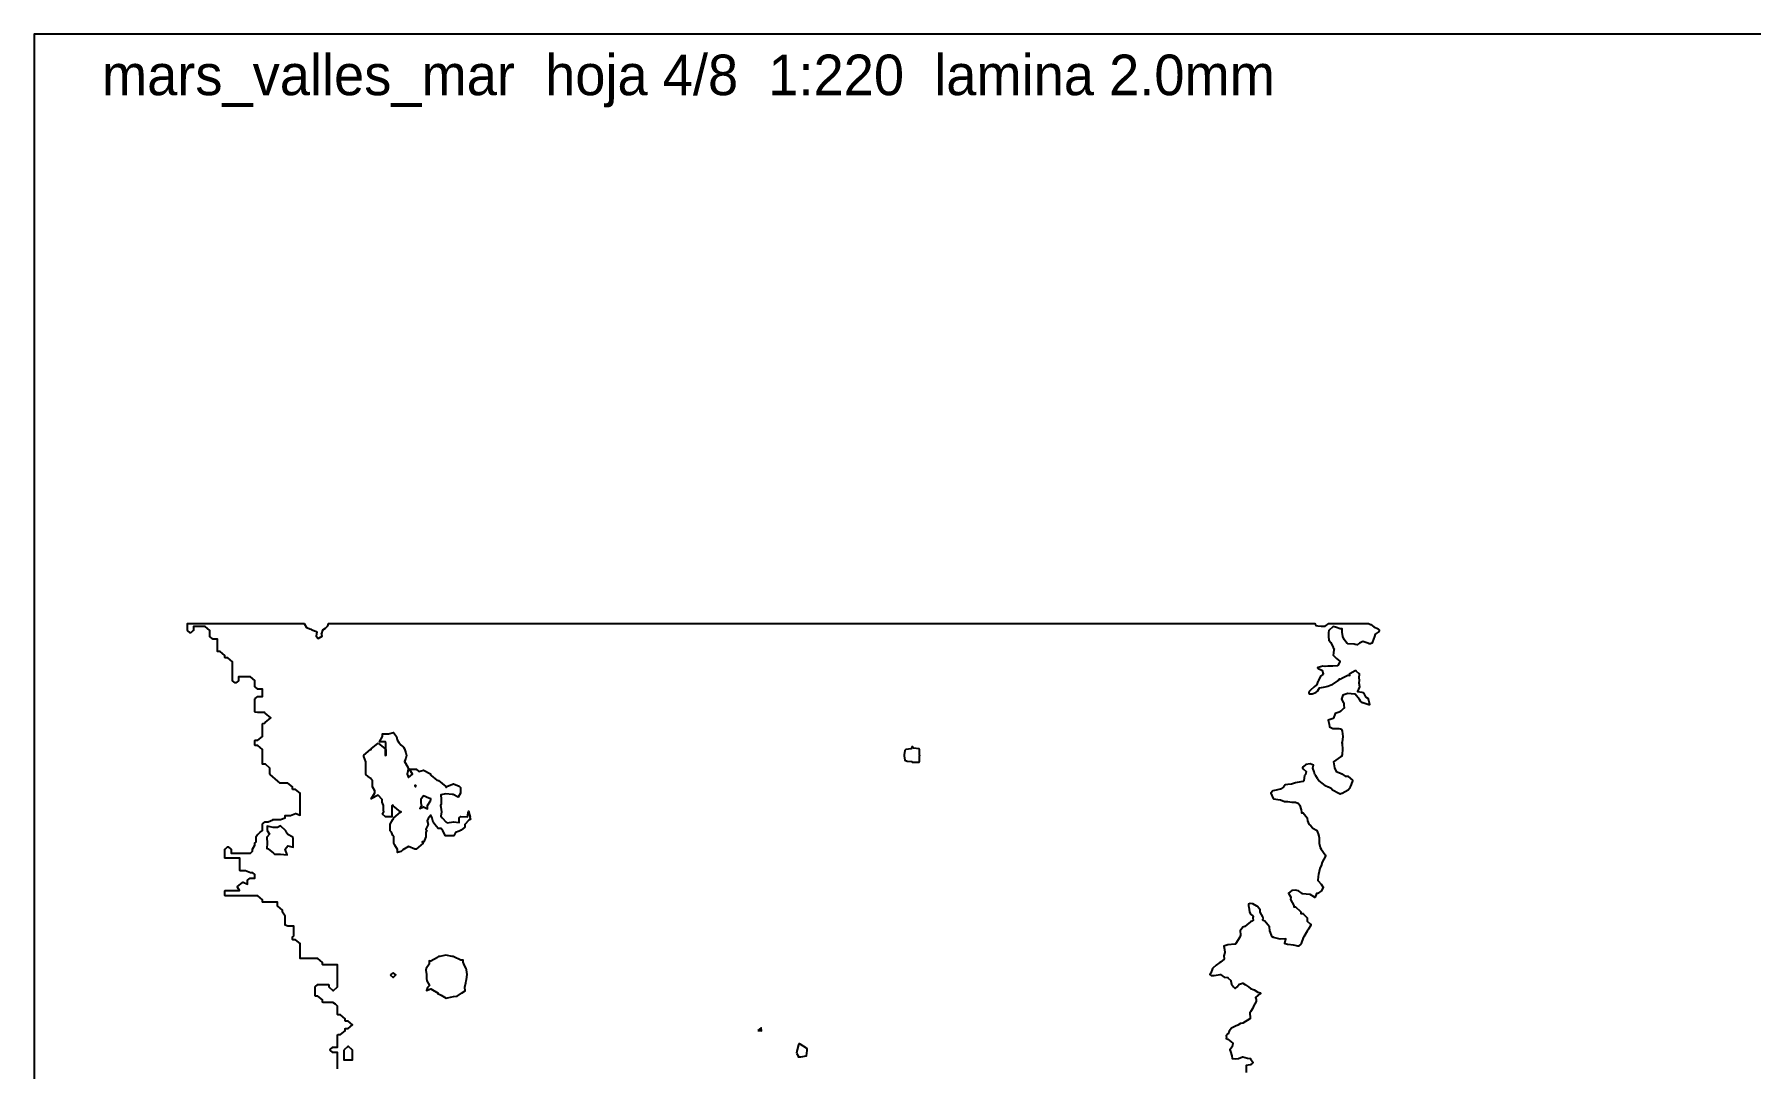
# Model space of a CAD drawing. Header units: millimetres. Extents: x 0 to 500, y 0 to 700.
# Drawn here: x 0 to 253.8, y 547 to 700 of the extents above; entities that cross this region are included whole.
import ezdxf

# ---------------------------------------------------------------- set-up
doc = ezdxf.new("R2010")
doc.units = ezdxf.units.MM
for name, color, linetype in [('CORTE', 1, 'Continuous'), ('GRABADO', 5, 'Continuous'), ('HOJA', 8, 'Continuous')]:
    doc.layers.add(name, color=color, linetype=linetype)

msp = doc.modelspace()

# ---------------------------------------------------------------- linework, layer by layer
at = {"layer": 'CORTE'}
msp.add_lwpolyline([(44.86, 547.01), (44.86, 547.02), (44.86, 547.02), (44.86, 548.27), (44.86, 548.88), (44.86, 549.41), (44.2, 549.41), (44.19, 549.41), (44.19, 549.41), (44.18, 549.42), (44.17, 549.42), (44.16, 549.42), (44.16, 549.43), (44.15, 549.43), (43.77, 549.75), (43.77, 549.75), (43.76, 549.76), (43.76, 549.76), (43.76, 549.77), (43.75, 549.77), (43.75, 549.78), (43.75, 549.79), (43.75, 549.8), (43.75, 549.8), (43.75, 549.81), (43.75, 549.82), (43.75, 549.83), (43.75, 549.83), (43.76, 549.84), (43.76, 549.85), (43.76, 549.85), (43.77, 549.86), (43.77, 549.86), (44.15, 550.18), (44.16, 550.18), (44.16, 550.18), (44.17, 550.19), (44.18, 550.19), (44.19, 550.19), (44.19, 550.19), (44.2, 550.19), (44.86, 550.19), (44.86, 551.97), (44.86, 551.98), (44.86, 551.99), (44.86, 551.99), (44.86, 552), (44.87, 552.01), (44.87, 552.01), (44.87, 552.02), (44.88, 552.03), (44.89, 552.03), (44.89, 552.03), (44.9, 552.04), (44.9, 552.04), (44.91, 552.04), (44.92, 552.05), (44.93, 552.05), (44.93, 552.05), (45.29, 552.05), (45.97, 552.62), (45.97, 552.9), (45.97, 552.9), (45.97, 552.91), (45.97, 552.92), (45.98, 552.93), (45.98, 552.93), (45.98, 552.94), (45.99, 552.95), (45.99, 552.95), (46, 552.96), (46, 552.96), (46.01, 552.96), (46.02, 552.97), (46.02, 552.97), (46.03, 552.97), (46.04, 552.97), (46.04, 552.97), (46.4, 552.97), (47.04, 553.51), (46.4, 554.04), (46.04, 554.04), (46.04, 554.05), (46.03, 554.05), (46.02, 554.05), (46.02, 554.05), (46.01, 554.05), (46, 554.06), (46, 554.06), (45.99, 554.07), (45.99, 554.07), (45.98, 554.08), (45.98, 554.08), (45.98, 554.09), (45.97, 554.1), (45.97, 554.1), (45.97, 554.11), (45.97, 554.12), (45.97, 554.4), (45.29, 554.97), (44.93, 554.97), (44.93, 554.97), (44.92, 554.97), (44.91, 554.97), (44.9, 554.98), (44.9, 554.98), (44.89, 554.98), (44.89, 554.99), (44.88, 554.99), (44.87, 555), (44.87, 555.01), (44.87, 555.01), (44.86, 555.02), (44.86, 555.02), (44.86, 555.03), (44.86, 555.04), (44.86, 555.04), (44.86, 556.25), (44.52, 556.54), (44.17, 556.82), (43.47, 556.82), (42.71, 556.82), (42.7, 556.82), (42.7, 556.83), (42.69, 556.83), (42.68, 556.83), (42.67, 556.83), (42.67, 556.84), (42.66, 556.84), (42.66, 556.85), (42.65, 556.85), (42.65, 556.86), (42.64, 556.86), (42.64, 556.87), (42.64, 556.88), (42.64, 556.89), (42.64, 556.89), (42.64, 556.9), (42.64, 557.18), (41.95, 557.75), (41.6, 557.75), (41.59, 557.75), (41.58, 557.75), (41.58, 557.75), (41.57, 557.76), (41.56, 557.76), (41.56, 557.76), (41.55, 557.77), (41.55, 557.77), (41.54, 557.78), (41.54, 557.78), (41.53, 557.79), (41.53, 557.8), (41.53, 557.8), (41.53, 557.81), (41.52, 557.82), (41.52, 557.82), (41.52, 559.07), (41.52, 559.08), (41.53, 559.08), (41.53, 559.09), (41.53, 559.1), (41.53, 559.1), (41.54, 559.11), (41.54, 559.11), (41.55, 559.12), (41.55, 559.12), (41.93, 559.44), (41.93, 559.44), (41.94, 559.45), (41.95, 559.45), (41.95, 559.45), (41.96, 559.46), (41.97, 559.46), (41.98, 559.46), (43.47, 559.46), (43.47, 559.46), (43.48, 559.46), (43.49, 559.45), (43.5, 559.45), (43.5, 559.45), (43.51, 559.45), (43.51, 559.44), (43.52, 559.44), (43.53, 559.43), (43.53, 559.42), (43.53, 559.42), (43.54, 559.41), (43.54, 559.4), (43.54, 559.4), (43.54, 559.39), (43.54, 559.38), (43.54, 559.1), (44.2, 558.55), (44.86, 559.1), (44.86, 562.38), (42.71, 562.38), (42.7, 562.38), (42.7, 562.38), (42.69, 562.39), (42.68, 562.39), (42.67, 562.39), (42.67, 562.39), (42.66, 562.4), (42.66, 562.4), (42.65, 562.41), (42.65, 562.42), (42.64, 562.42), (42.64, 562.43), (42.64, 562.44), (42.64, 562.44), (42.64, 562.45), (42.64, 562.45), (42.64, 562.74), (41.95, 563.31), (39.75, 563.31), (39.37, 563.31), (39.37, 563.31), (39.36, 563.31), (39.35, 563.31), (39.35, 563.31), (39.34, 563.32), (39.33, 563.32), (39.33, 563.32), (39.32, 563.33), (39.32, 563.34), (39.31, 563.34), (39.31, 563.35), (39.31, 563.35), (39.3, 563.36), (39.3, 563.37), (39.3, 563.38), (39.3, 563.38), (39.3, 565.52), (38.62, 566.09), (38.26, 566.09), (38.26, 566.09), (38.25, 566.09), (38.24, 566.09), (38.24, 566.09), (38.23, 566.1), (38.22, 566.1), (38.22, 566.1), (38.21, 566.11), (38.21, 566.12), (38.2, 566.12), (38.2, 566.13), (38.2, 566.13), (38.19, 566.14), (38.19, 566.15), (38.19, 566.15), (38.19, 566.16), (38.19, 566.48), (38.19, 566.49), (38.19, 566.49), (38.19, 566.5), (38.19, 566.51), (38.2, 566.51), (38.2, 566.52), (38.2, 566.52), (38.21, 566.53), (38.21, 566.53), (38.38, 566.67), (38.38, 568.1), (37.53, 568.1), (37.52, 568.1), (37.52, 568.1), (37.51, 568.1), (37.5, 568.1), (37.12, 568.26), (37.12, 568.26), (37.11, 568.27), (37.11, 568.27), (37.1, 568.28), (37.09, 568.28), (37.09, 568.29), (37.09, 568.29), (37.08, 568.3), (37.08, 568.31), (37.08, 568.32), (37.08, 568.32), (37.08, 568.33), (37.08, 569.55), (36.72, 570.15), (36.72, 570.15), (36.72, 570.16), (36.71, 570.17), (36.71, 570.18), (36.71, 570.18), (36.71, 570.45), (36.37, 570.74), (35.99, 571.05), (35.99, 571.06), (35.98, 571.06), (35.98, 571.07), (35.97, 571.07), (35.97, 571.08), (35.97, 571.09), (35.97, 571.1), (35.97, 571.1), (35.97, 571.11), (35.97, 571.65), (35.31, 571.65), (34.57, 571.65), (34.2, 571.65), (33.82, 571.65), (33.81, 571.65), (33.8, 571.65), (33.8, 571.65), (33.79, 571.65), (33.78, 571.65), (33.78, 571.66), (33.77, 571.66), (33.76, 571.67), (33.76, 571.67), (33.75, 571.68), (33.75, 571.68), (33.75, 571.69), (33.75, 571.7), (33.74, 571.71), (33.74, 571.71), (33.74, 571.72), (33.74, 572), (33.06, 572.57), (31.97, 572.57), (31.24, 572.57), (30.86, 572.57), (28.26, 572.57), (28.25, 572.57), (28.24, 572.57), (28.24, 572.58), (28.23, 572.58), (28.22, 572.58), (28.22, 572.58), (28.21, 572.59), (28.21, 572.59), (28.2, 572.6), (28.2, 572.61), (28.19, 572.61), (28.19, 572.62), (28.19, 572.63), (28.19, 572.63), (28.18, 572.64), (28.18, 572.64), (28.18, 573.28), (28.18, 573.29), (28.19, 573.29), (28.19, 573.3), (28.19, 573.31), (28.19, 573.31), (28.2, 573.32), (28.2, 573.32), (28.21, 573.33), (28.21, 573.34), (28.22, 573.34), (28.22, 573.34), (28.23, 573.35), (28.24, 573.35), (28.24, 573.35), (28.25, 573.35), (28.26, 573.35), (30.35, 573.35), (30.05, 573.85), (30.05, 573.86), (30.05, 573.86), (30.04, 573.87), (30.04, 573.89), (30.04, 573.9), (30.05, 573.91), (30.05, 573.92), (30.05, 573.92), (30.05, 573.93), (30.06, 573.93), (30.06, 573.94), (30.07, 573.95), (30.81, 574.57), (30.82, 574.57), (30.83, 574.57), (30.83, 574.58), (30.84, 574.58), (30.85, 574.58), (30.85, 574.58), (30.86, 574.58), (30.87, 574.58), (30.88, 574.58), (30.88, 574.58), (30.89, 574.58), (31.52, 574.32), (31.52, 574.82), (31.52, 574.82), (31.52, 574.83), (31.52, 574.84), (31.53, 574.84), (31.53, 574.85), (31.53, 574.86), (31.54, 574.86), (31.54, 574.87), (31.55, 574.87), (31.93, 575.19), (31.93, 575.19), (31.94, 575.2), (31.94, 575.2), (31.95, 575.2), (31.96, 575.2), (31.97, 575.21), (31.97, 575.21), (32.63, 575.21), (32.63, 575.71), (32.31, 575.97), (31.97, 575.97), (31.97, 575.97), (31.96, 575.97), (31.95, 575.98), (31.95, 575.98), (31.22, 576.28), (30.86, 576.28), (30.48, 576.28), (30.48, 576.28), (30.47, 576.28), (30.46, 576.28), (30.45, 576.28), (30.45, 576.29), (30.44, 576.29), (30.44, 576.29), (30.43, 576.3), (30.42, 576.31), (30.42, 576.31), (30.42, 576.32), (30.41, 576.32), (30.41, 576.33), (30.41, 576.34), (30.41, 576.34), (30.41, 576.35), (30.41, 578.13), (28.26, 578.13), (28.25, 578.13), (28.24, 578.13), (28.24, 578.13), (28.23, 578.14), (28.22, 578.14), (28.22, 578.14), (28.21, 578.15), (28.21, 578.15), (28.2, 578.16), (28.2, 578.16), (28.19, 578.17), (28.19, 578.18), (28.19, 578.18), (28.19, 578.19), (28.18, 578.2), (28.18, 578.2), (28.18, 579.45), (28.18, 579.46), (28.19, 579.46), (28.19, 579.47), (28.19, 579.48), (28.19, 579.48), (28.2, 579.49), (28.2, 579.49), (28.21, 579.5), (28.21, 579.5), (28.59, 579.82), (28.6, 579.82), (28.6, 579.83), (28.61, 579.83), (28.62, 579.83), (28.62, 579.84), (28.63, 579.84), (28.64, 579.84), (28.64, 579.84), (28.65, 579.84), (28.66, 579.83), (28.67, 579.83), (28.67, 579.83), (28.68, 579.82), (28.68, 579.82), (29.07, 579.5), (29.07, 579.5), (29.08, 579.49), (29.08, 579.49), (29.08, 579.48), (29.08, 579.48), (29.09, 579.47), (29.09, 579.46), (29.09, 579.45), (29.09, 579.45), (29.09, 578.91), (30.86, 578.91), (31.24, 578.91), (31.95, 578.91), (32.27, 579.18), (32.27, 579.45), (32.27, 579.45), (32.27, 579.46), (32.27, 579.47), (32.27, 579.48), (32.28, 579.48), (32.63, 580.08), (32.63, 580.38), (32.63, 580.38), (32.63, 580.39), (32.63, 580.4), (32.64, 580.4), (32.64, 580.41), (32.64, 580.41), (32.65, 580.42), (32.65, 580.42), (32.66, 580.43), (32.82, 580.57), (32.82, 581.3), (32.82, 581.31), (32.82, 581.32), (32.82, 581.33), (32.83, 581.33), (32.83, 581.34), (33.02, 581.66), (33.03, 581.66), (33.03, 581.67), (33.04, 581.67), (33.4, 581.98), (33.74, 582.26), (33.74, 583.15), (33.74, 583.16), (33.74, 583.17), (33.75, 583.17), (33.75, 583.18), (33.75, 583.19), (33.75, 583.19), (33.76, 583.2), (33.76, 583.2), (33.77, 583.21), (33.96, 583.37), (34.15, 583.53), (34.15, 583.53), (34.16, 583.53), (34.17, 583.54), (34.17, 583.54), (34.18, 583.54), (34.19, 583.54), (34.19, 583.54), (34.56, 583.54), (35.28, 583.84), (35.29, 583.84), (35.29, 583.85), (35.3, 583.85), (35.3, 583.85), (36.4, 583.85), (37.08, 584.13), (37.08, 584.4), (37.08, 584.4), (37.08, 584.41), (37.08, 584.42), (37.08, 584.42), (37.09, 584.43), (37.09, 584.43), (37.09, 584.44), (37.1, 584.45), (37.11, 584.45), (37.11, 584.46), (37.12, 584.46), (37.12, 584.46), (37.13, 584.47), (37.14, 584.47), (37.14, 584.47), (37.15, 584.47), (37.89, 584.47), (38.61, 584.77), (38.62, 584.77), (38.63, 584.77), (38.63, 584.77), (38.64, 584.77), (38.65, 584.77), (38.66, 584.77), (38.66, 584.77), (38.67, 584.77), (39.3, 584.51), (39.3, 587.75), (38.62, 588.32), (38.26, 588.32), (38.26, 588.32), (38.25, 588.32), (38.24, 588.32), (38.23, 588.33), (38.23, 588.33), (38.22, 588.33), (38.22, 588.34), (38.21, 588.34), (38.2, 588.35), (38.2, 588.35), (38.2, 588.36), (38.2, 588.36), (38.19, 588.37), (38.19, 588.38), (38.19, 588.39), (38.19, 588.39), (38.19, 588.68), (37.5, 589.25), (36.42, 589.25), (36.41, 589.25), (36.41, 589.25), (36.4, 589.25), (36.39, 589.25), (36.38, 589.25), (36.38, 589.26), (36.37, 589.26), (36.01, 589.56), (36.01, 589.56), (35.63, 589.89), (35.26, 590.19), (34.88, 590.51), (34.88, 590.51), (34.87, 590.52), (34.87, 590.52), (34.86, 590.53), (34.86, 590.53), (34.86, 590.54), (34.86, 590.55), (34.85, 590.55), (34.85, 590.56), (34.85, 591.17), (34.85, 591.45), (34.17, 592.03), (33.81, 592.03), (33.81, 592.03), (33.8, 592.03), (33.8, 592.03), (33.79, 592.03), (33.78, 592.03), (33.78, 592.04), (33.77, 592.04), (33.76, 592.05), (33.76, 592.05), (33.75, 592.06), (33.75, 592.06), (33.75, 592.07), (33.75, 592.08), (33.74, 592.09), (33.74, 592.09), (33.74, 592.1), (33.74, 594.23), (33.06, 594.8), (32.7, 594.8), (32.7, 594.8), (32.69, 594.81), (32.68, 594.81), (32.68, 594.81), (32.67, 594.81), (32.66, 594.82), (32.66, 594.82), (32.65, 594.83), (32.65, 594.83), (32.64, 594.84), (32.64, 594.84), (32.64, 594.85), (32.63, 594.86), (32.63, 594.87), (32.63, 594.87), (32.63, 594.88), (32.63, 595.51), (32.63, 595.52), (32.63, 595.52), (32.63, 595.53), (32.64, 595.54), (32.64, 595.55), (32.64, 595.55), (32.65, 595.56), (32.65, 595.56), (32.66, 595.57), (32.66, 595.57), (32.67, 595.58), (32.68, 595.58), (32.68, 595.58), (32.69, 595.58), (32.7, 595.58), (32.7, 595.59), (33.06, 595.59), (33.74, 596.16), (33.74, 597.98), (33.74, 597.98), (33.74, 597.99), (33.75, 598), (33.75, 598), (33.75, 598.01), (33.76, 598.02), (33.77, 598.03), (33.77, 598.03), (33.78, 598.04), (33.78, 598.04), (33.79, 598.04), (33.79, 598.05), (34.07, 598.12), (34.15, 598.19), (35, 598.9), (34.15, 599.61), (34.07, 599.67), (33.08, 599.67), (33.08, 599.67), (33.07, 599.67), (32.69, 599.75), (32.68, 599.75), (32.68, 599.76), (32.67, 599.76), (32.66, 599.77), (32.66, 599.77), (32.65, 599.77), (32.65, 599.78), (32.64, 599.79), (32.64, 599.79), (32.64, 599.8), (32.63, 599.8), (32.63, 599.81), (32.63, 599.82), (32.63, 599.82), (32.63, 601.68), (32.63, 601.69), (32.63, 601.69), (32.63, 601.7), (32.64, 601.71), (32.64, 601.71), (32.64, 601.72), (32.65, 601.73), (32.65, 601.73), (32.66, 601.74), (33.04, 602.05), (33.04, 602.06), (33.05, 602.06), (33.06, 602.06), (33.06, 602.07), (33.07, 602.07), (33.08, 602.07), (33.08, 602.07), (33.74, 602.07), (33.74, 603.14), (33.08, 603.14), (33.08, 603.14), (33.07, 603.14), (33.06, 603.14), (33.06, 603.15), (33.05, 603.15), (33.04, 603.15), (33.04, 603.16), (32.66, 603.48), (32.65, 603.48), (32.65, 603.48), (32.64, 603.49), (32.64, 603.5), (32.64, 603.5), (32.63, 603.51), (32.63, 603.52), (32.63, 603.52), (32.63, 603.53), (32.63, 604.42), (31.95, 604.99), (30.86, 604.99), (30.2, 604.99), (30.2, 604.46), (30.2, 604.45), (30.2, 604.44), (30.2, 604.44), (30.2, 604.43), (30.19, 604.42), (30.19, 604.42), (30.19, 604.41), (30.18, 604.41), (30.18, 604.4), (29.8, 604.09), (29.79, 604.08), (29.78, 604.08), (29.78, 604.07), (29.77, 604.07), (29.76, 604.07), (29.76, 604.07), (29.75, 604.07), (29.74, 604.07), (29.74, 604.07), (29.73, 604.07), (29.72, 604.07), (29.71, 604.08), (29.71, 604.08), (29.7, 604.09), (29.32, 604.4), (29.32, 604.41), (29.31, 604.41), (29.31, 604.42), (29.3, 604.42), (29.3, 604.43), (29.3, 604.44), (29.3, 604.44), (29.3, 604.45), (29.3, 604.46), (29.3, 607.2), (28.61, 607.77), (28.26, 607.77), (28.25, 607.77), (28.25, 607.77), (28.24, 607.78), (28.23, 607.78), (28.22, 607.78), (28.22, 607.79), (28.21, 607.79), (28.21, 607.8), (28.2, 607.8), (28.2, 607.81), (28.19, 607.81), (28.19, 607.82), (28.19, 607.83), (28.19, 607.83), (28.18, 607.84), (28.18, 607.85), (28.18, 608.13), (27.5, 608.7), (27.15, 608.7), (27.14, 608.7), (27.13, 608.7), (27.13, 608.7), (27.12, 608.71), (27.11, 608.71), (27.11, 608.71), (27.1, 608.72), (27.09, 608.72), (27.09, 608.73), (27.08, 608.73), (27.08, 608.74), (27.08, 608.74), (27.08, 608.75), (27.07, 608.76), (27.07, 608.77), (27.07, 608.77), (27.07, 610.55), (26.41, 610.55), (26.41, 610.55), (26.4, 610.55), (26.39, 610.56), (26.39, 610.56), (26.38, 610.56), (26.37, 610.57), (26.37, 610.57), (25.99, 610.89), (25.98, 610.89), (25.98, 610.9), (25.97, 610.9), (25.97, 610.91), (25.97, 610.91), (25.96, 610.92), (25.96, 610.93), (25.96, 610.93), (25.96, 610.94), (25.96, 611.83), (25.28, 612.41), (23.53, 612.41), (23.53, 611.87), (23.53, 611.86), (23.53, 611.86), (23.53, 611.85), (23.53, 611.84), (23.52, 611.83), (23.52, 611.83), (23.52, 611.82), (23.51, 611.82), (23.51, 611.81), (23.13, 611.5), (23.12, 611.49), (23.11, 611.49), (23.11, 611.48), (23.1, 611.48), (23.09, 611.48), (23.09, 611.48), (23.08, 611.48), (23.07, 611.48), (23.07, 611.48), (23.06, 611.48), (23.05, 611.48), (23.04, 611.49), (23.04, 611.49), (23.03, 611.5), (22.65, 611.81), (22.65, 611.82), (22.64, 611.82), (22.64, 611.83), (22.63, 611.83), (22.63, 611.84), (22.63, 611.85), (22.63, 611.86), (22.63, 611.86), (22.63, 611.87), (22.63, 612.8), (22.63, 612.8), (22.63, 612.81), (22.63, 612.82), (22.63, 612.83), (22.64, 612.83), (22.64, 612.84), (22.64, 612.84), (22.65, 612.85), (22.66, 612.85), (22.66, 612.86), (22.67, 612.86), (22.67, 612.86), (22.68, 612.87), (22.69, 612.87), (22.69, 612.87), (22.7, 612.87), (23.16, 612.87), (27.6, 612.87), (28.91, 612.87), (31.13, 612.87), (32.23, 612.87), (33.34, 612.87), (34.63, 612.87), (35.73, 612.87), (37.01, 612.87), (38.1, 612.87), (39.04, 612.87), (39.81, 612.87), (39.85, 612.87), (39.86, 612.87), (39.86, 612.87), (39.87, 612.87), (39.88, 612.87), (39.88, 612.86), (39.89, 612.86), (39.89, 612.86), (39.9, 612.85), (39.91, 612.84), (39.91, 612.84), (40.24, 612.29), (40.9, 612.02), (40.9, 612.01), (40.9, 612.01), (41.03, 611.94), (41.71, 611.69), (41.71, 611.69), (41.72, 611.68), (41.73, 611.68), (41.74, 611.67), (41.74, 611.67), (41.74, 611.66), (41.75, 611.66), (41.75, 611.65), (41.75, 611.64), (41.76, 611.64), (41.76, 611.63), (41.76, 611.62), (41.76, 611.62), (41.69, 610.97), (41.99, 610.66), (42.57, 610.98), (42.49, 611.36), (42.49, 611.37), (42.49, 611.38), (42.49, 611.38), (42.49, 611.39), (42.5, 611.4), (42.65, 611.89), (42.65, 611.9), (42.65, 611.91), (42.65, 611.91), (42.66, 611.92), (42.66, 611.92), (42.67, 611.93), (42.67, 611.93), (43.04, 612.18), (43.43, 612.5), (43.53, 612.82), (43.53, 612.82), (43.53, 612.83), (43.53, 612.84), (43.54, 612.84), (43.54, 612.85), (43.55, 612.85), (43.55, 612.86), (43.56, 612.86), (43.57, 612.86), (43.58, 612.87), (43.58, 612.87), (43.59, 612.87), (43.59, 612.87), (44.84, 612.87), (46.21, 612.87), (47.29, 612.87), (48.51, 612.87), (49.72, 612.87), (50.8, 612.87), (51.99, 612.87), (53.18, 612.87), (54.56, 612.87), (55.62, 612.87), (56.59, 612.87), (57.74, 612.87), (60.92, 612.87), (61.82, 612.87), (62.81, 612.87), (63.81, 612.87), (64.95, 612.87), (65.82, 612.87), (66.91, 612.87), (68.05, 612.87), (73.44, 612.87), (74.55, 612.87), (76.7, 612.87), (77.8, 612.87), (79.94, 612.87), (81.02, 612.87), (88.16, 612.87), (89.47, 612.87), (93.72, 612.87), (94.56, 612.87), (95.63, 612.87), (96.7, 612.87), (97.97, 612.87), (99.03, 612.87), (99.9, 612.87), (101.16, 612.87), (109.66, 612.87), (110.88, 612.87), (111.79, 612.87), (112.85, 612.87), (114.06, 612.87), (114.83, 612.87), (116.18, 612.87), (123.59, 612.87), (124.76, 612.87), (125.81, 612.87), (126.97, 612.87), (130.12, 612.87), (131.18, 612.87), (133.28, 612.87), (134.4, 612.87), (137.55, 612.87), (138.54, 612.87), (144.85, 612.87), (145.9, 612.87), (146.95, 612.87), (148.03, 612.87), (149.1, 612.87), (151.19, 612.87), (152.22, 612.87), (159.44, 612.87), (160.49, 612.87), (165.73, 612.87), (166.98, 612.87), (168.23, 612.87), (169.07, 612.87), (170.12, 612.87), (179.51, 612.87), (180.4, 612.87), (188.78, 612.87), (189.37, 612.87), (189.37, 612.87), (189.51, 612.55), (189.83, 612.5), (190.33, 612.45), (190.91, 612.48), (191.47, 612.86), (191.47, 612.86), (191.48, 612.86), (191.48, 612.87), (191.49, 612.87), (191.5, 612.87), (191.5, 612.87), (192.84, 612.87), (195.07, 612.87), (196.01, 612.87), (197.06, 612.87), (197.29, 612.87), (197.31, 612.87), (197.32, 612.87), (197.32, 612.87), (197.33, 612.87), (197.34, 612.87), (197.34, 612.86), (197.64, 612.72), (197.64, 612.71), (197.65, 612.71), (198.13, 612.34), (198.75, 612.08), (198.75, 612.08), (198.76, 612.07), (198.77, 612.07), (198.77, 612.06), (198.9, 611.92), (198.9, 611.91), (198.91, 611.91), (198.91, 611.9), (198.92, 611.89), (198.92, 611.88), (198.92, 611.87), (198.92, 611.86), (198.92, 611.85), (198.92, 611.85), (198.91, 611.84), (198.91, 611.84), (198.78, 611.6), (198.78, 611.59), (198.77, 611.58), (198.77, 611.58), (198.77, 611.57), (198.76, 611.57), (198.33, 611.27), (198.19, 610.92), (197.89, 610.17), (197.85, 610), (197.85, 609.99), (197.85, 609.98), (197.84, 609.98), (197.84, 609.97), (197.83, 609.97), (197.83, 609.96), (197.82, 609.96), (197.73, 609.89), (197.72, 609.89), (197.72, 609.88), (197.64, 609.84), (197.63, 609.84), (197.63, 609.84), (197.62, 609.84), (197.47, 609.83), (197.47, 609.83), (197.46, 609.83), (197.45, 609.83), (197.44, 609.83), (197.44, 609.83), (197.21, 609.95), (196.5, 610.18), (196.01, 609.95), (195.69, 609.73), (195.69, 609.72), (195.68, 609.72), (195.68, 609.72), (195.67, 609.72), (195.66, 609.72), (195.65, 609.72), (195.65, 609.72), (195.37, 609.74), (195.37, 609.75), (195.18, 609.79), (194.26, 609.87), (194.26, 609.87), (194.25, 609.87), (194.24, 609.87), (194.24, 609.87), (194.23, 609.88), (194.11, 609.96), (194.11, 609.96), (194.11, 609.96), (194.1, 609.97), (194.1, 609.97), (193.73, 610.51), (193.73, 610.51), (193.52, 610.91), (193.52, 610.91), (193.52, 610.92), (193.51, 610.93), (193.42, 611.58), (193.42, 611.58), (193.42, 612.07), (193.16, 612.06), (193.15, 612.06), (193.15, 612.06), (193.14, 612.06), (193.13, 612.07), (192.57, 612.27), (192.07, 612.42), (191.46, 611.83), (191.39, 611.54), (191.39, 610.95), (191.44, 610.41), (191.73, 610.06), (191.74, 610.06), (191.74, 610.05), (191.74, 610.05), (192.11, 609.3), (192.18, 609.18), (192.21, 609.13), (192.22, 609.12), (192.22, 609.11), (192.22, 609.1), (192.22, 609.09), (192.22, 609.09), (192.22, 609.08), (192.21, 609.01), (192.12, 608.46), (192.08, 608.19), (192.1, 608.17), (192.59, 607.7), (193.08, 607.29), (193.08, 607.29), (193.09, 607.28), (193.09, 607.28), (193.09, 607.27), (193.1, 607.27), (193.1, 607.26), (193.1, 607.25), (193.1, 607.24), (193.1, 607.24), (193.1, 607.23), (193.1, 607.22), (193.1, 607.21), (193.1, 607.21), (193.09, 607.2), (192.76, 606.65), (192.76, 606.65), (192.76, 606.64), (192.75, 606.64), (192.74, 606.63), (192.74, 606.63), (192.73, 606.63), (192.73, 606.62), (192.72, 606.62), (192.71, 606.62), (192.06, 606.53), (192.05, 606.53), (191.29, 606.53), (190.93, 606.51), (190.93, 606.51), (190.57, 606.54), (189.86, 606.36), (189.77, 606.3), (189.87, 606.18), (190.44, 605.94), (190.45, 605.94), (190.46, 605.93), (190.46, 605.93), (190.47, 605.92), (190.48, 605.91), (190.48, 605.9), (190.48, 605.9), (190.6, 605.4), (190.6, 605.39), (190.6, 605.39), (190.6, 605.38), (190.6, 605.37), (190.6, 605.37), (190.6, 605.36), (190.59, 605.35), (190.59, 605.35), (190.59, 605.34), (190.58, 605.33), (190.58, 605.33), (190.57, 605.33), (190.2, 605.07), (189.92, 604.43), (189.89, 604.37), (189.61, 603.74), (189.6, 603.73), (189.6, 603.73), (189.6, 603.72), (189.59, 603.72), (189.3, 603.48), (188.76, 602.98), (188.53, 602.78), (188.51, 602.61), (188.53, 602.46), (188.72, 602.43), (188.98, 602.44), (189.54, 602.67), (189.77, 602.83), (190.06, 603.32), (190.06, 603.33), (190.07, 603.33), (190.07, 603.34), (190.08, 603.34), (190.08, 603.35), (190.09, 603.35), (190.1, 603.35), (190.11, 603.36), (190.11, 603.36), (190.92, 603.47), (191.33, 603.6), (191.78, 603.8), (191.78, 603.8), (191.79, 603.81), (191.79, 603.81), (192.02, 603.84), (192.92, 604.5), (192.95, 604.6), (192.95, 604.6), (192.96, 604.61), (192.96, 604.61), (192.96, 604.62), (192.97, 604.63), (192.97, 604.63), (192.98, 604.64), (192.99, 604.64), (192.99, 604.64), (193, 604.64), (193.01, 604.65), (193.01, 604.65), (193.02, 604.65), (193.03, 604.65), (193.14, 604.64), (193.45, 604.8), (194.24, 605.2), (194.24, 605.21), (194.25, 605.21), (194.26, 605.21), (194.26, 605.21), (194.27, 605.21), (194.28, 605.21), (194.28, 605.21), (194.57, 605.15), (194.53, 605.37), (194.53, 605.38), (194.53, 605.39), (194.53, 605.4), (194.53, 605.41), (194.54, 605.42), (194.54, 605.43), (194.54, 605.43), (194.55, 605.44), (194.55, 605.44), (194.56, 605.45), (194.56, 605.45), (195.35, 605.89), (195.35, 605.89), (195.36, 605.9), (195.37, 605.9), (195.38, 605.9), (195.39, 605.9), (195.39, 605.9), (195.4, 605.9), (195.41, 605.9), (195.41, 605.89), (195.42, 605.89), (195.43, 605.89), (195.43, 605.88), (195.91, 605.44), (195.92, 605.44), (195.92, 605.43), (195.92, 605.42), (195.93, 605.42), (195.93, 605.41), (195.93, 605.4), (195.94, 605.39), (195.94, 605.38), (195.87, 604.81), (195.95, 604.47), (195.96, 604.47), (195.96, 604.47), (195.96, 604.45), (195.9, 604.09), (195.99, 603.54), (195.99, 603.54), (195.99, 603.53), (195.99, 603.52), (195.98, 603.51), (195.98, 603.5), (195.68, 602.82), (196.32, 602.68), (196.33, 602.68), (196.51, 602.63), (196.52, 602.63), (196.53, 602.63), (196.53, 602.62), (196.54, 602.62), (196.54, 602.61), (196.55, 602.61), (196.55, 602.6), (196.56, 602.6), (196.9, 602.02), (197.26, 601.74), (197.27, 601.74), (197.27, 601.73), (197.28, 601.72), (197.28, 601.72), (197.28, 601.71), (197.29, 601.7), (197.29, 601.7), (197.48, 600.94), (197.48, 600.93), (197.48, 600.92), (197.48, 600.91), (197.48, 600.91), (197.48, 600.9), (197.48, 600.89), (197.48, 600.88), (197.47, 600.88), (197.47, 600.88), (197.46, 600.87), (197.46, 600.86), (197.45, 600.86), (197.45, 600.85), (197.44, 600.85), (197.43, 600.85), (197.43, 600.85), (197.42, 600.84), (197.41, 600.84), (197.4, 600.84), (197.39, 600.84), (197.39, 600.85), (196.47, 601.13), (196.47, 601.13), (196.46, 601.14), (196.45, 601.14), (196.45, 601.14), (196.15, 601.37), (196.14, 601.38), (196.14, 601.38), (196.14, 601.38), (196.13, 601.39), (195.98, 601.63), (195.34, 602.39), (195.23, 602.41), (194.28, 602.48), (193.54, 602.27), (193.34, 601.69), (193.64, 601.13), (193.64, 601.12), (193.64, 601.12), (193.64, 601.11), (193.65, 601.1), (193.65, 601.1), (193.66, 600.76), (193.7, 600.37), (193.7, 600.36), (193.7, 600.35), (193.69, 600.35), (193.69, 600.34), (193.69, 600.33), (193.68, 600.32), (193.68, 600.32), (193.67, 600.31), (193.21, 599.87), (193.2, 599.87), (193.2, 599.87), (193.19, 599.86), (192.98, 599.76), (192.98, 599.76), (192.37, 599.55), (192.13, 598.87), (192.13, 598.87), (192.13, 598.86), (192.12, 598.85), (192.1, 598.83), (192.1, 598.83), (192.1, 598.82), (192.09, 598.82), (192.08, 598.82), (192.08, 598.81), (192.07, 598.81), (191.37, 598.56), (191.48, 597.99), (191.55, 597.56), (192.06, 597.32), (192.92, 597.32), (192.93, 597.32), (193.17, 597.29), (193.18, 597.29), (193.19, 597.28), (193.19, 597.28), (193.2, 597.28), (193.32, 597.21), (193.32, 597.2), (193.32, 597.2), (193.33, 597.19), (193.33, 597.19), (193.34, 597.18), (193.34, 597.18), (193.34, 597.17), (193.38, 597.07), (193.38, 597.06), (193.42, 596.91), (193.42, 596.91), (193.51, 596.13), (193.51, 596.12), (193.51, 596.11), (193.42, 595.34), (193.4, 595.19), (193.41, 595.05), (193.45, 594.27), (193.45, 594.27), (193.41, 593.49), (193.41, 593.49), (193.4, 593.33), (193.4, 593.33), (193.4, 593.32), (193.39, 593.31), (193.39, 593.31), (193.33, 593.21), (193.33, 593.2), (193.33, 593.2), (193.32, 593.19), (193.32, 593.19), (193.31, 593.19), (193.2, 593.12), (192.15, 592.38), (192.31, 591.51), (192.52, 590.97), (193.18, 590.71), (193.19, 590.71), (193.36, 590.63), (193.36, 590.63), (193.89, 590.3), (194.28, 590.26), (194.28, 590.26), (194.29, 590.26), (194.31, 590.26), (194.31, 590.25), (194.32, 590.25), (194.95, 589.69), (194.96, 589.69), (194.96, 589.68), (194.96, 589.68), (194.97, 589.67), (194.97, 589.67), (194.97, 589.65), (194.97, 589.65), (194.98, 589.64), (194.98, 589.63), (194.97, 589.63), (194.97, 589.62), (194.97, 589.61), (194.76, 589.04), (194.76, 589.03), (194.6, 588.69), (194.56, 588.51), (194.56, 588.51), (194.56, 588.5), (194.56, 588.49), (194.55, 588.49), (194.55, 588.48), (194.33, 588.21), (194.32, 588.21), (194.32, 588.2), (194.31, 588.2), (194.31, 588.19), (193.41, 587.72), (193.4, 587.72), (193.4, 587.71), (193.25, 587.66), (193.19, 587.63), (193.18, 587.63), (193.17, 587.63), (193.16, 587.63), (193.15, 587.63), (193.14, 587.63), (193.06, 587.65), (193.06, 587.65), (193.05, 587.65), (193.04, 587.65), (192.94, 587.72), (192.01, 588.19), (192.01, 588.19), (192, 588.2), (191.99, 588.21), (191.99, 588.21), (191.79, 588.47), (191.38, 588.64), (191.37, 588.64), (190.9, 588.87), (190.89, 588.87), (190.89, 588.88), (190.46, 589.22), (190, 589.58), (190, 589.58), (189.99, 589.59), (189.99, 589.59), (189.76, 589.9), (189.76, 589.91), (189.53, 590.34), (189.41, 590.52), (189.4, 590.53), (189.4, 590.53), (189.27, 590.94), (189.07, 591.46), (189.07, 591.47), (189.07, 591.48), (189.07, 591.49), (189.07, 591.5), (189.07, 591.5), (189.07, 591.51), (189.19, 591.92), (188.7, 592.1), (188.03, 592.01), (187.66, 591.66), (187.57, 591.49), (187.66, 591.35), (188.09, 590.99), (188.1, 590.98), (188.1, 590.98), (188.1, 590.97), (188.11, 590.97), (188.11, 590.96), (188.11, 590.95), (188.11, 590.94), (188.12, 590.93), (188.12, 590.93), (188.12, 590.92), (188.11, 590.91), (188.11, 590.91), (187.99, 590.54), (187.99, 590.53), (187.99, 590.53), (187.98, 590.52), (187.87, 590.37), (187.76, 589.62), (187.75, 589.61), (187.75, 589.6), (187.74, 589.59), (187.74, 589.58), (187.74, 589.58), (187.65, 589.5), (187.64, 589.5), (187.64, 589.5), (187.63, 589.49), (187.62, 589.49), (187.62, 589.49), (186.79, 589.32), (186.79, 589.32), (186.78, 589.32), (186.5, 589.31), (185.94, 589.09), (185.93, 589.08), (185.93, 589.08), (185.92, 589.08), (185.38, 589.02), (185.38, 589.02), (184.98, 589), (184.75, 588.67), (184.75, 588.66), (184.74, 588.66), (184.74, 588.65), (184.73, 588.65), (184.31, 588.36), (184.3, 588.35), (184.3, 588.35), (184.29, 588.35), (184.28, 588.35), (183.66, 588.22), (183.19, 588.13), (182.89, 587.77), (183.21, 586.95), (183.21, 586.95), (183.27, 586.93), (184.28, 586.76), (184.28, 586.76), (184.29, 586.76), (184.91, 586.53), (185.38, 586.51), (185.39, 586.51), (185.97, 586.44), (186.49, 586.41), (186.5, 586.41), (186.51, 586.41), (186.87, 586.3), (186.88, 586.3), (186.89, 586.29), (186.9, 586.29), (186.9, 586.28), (186.91, 586.28), (187.15, 585.98), (187.15, 585.97), (187.16, 585.96), (187.16, 585.96), (187.35, 585.29), (187.35, 585.29), (187.4, 585.02), (187.4, 585.01), (187.41, 584.86), (187.61, 584.85), (187.61, 584.85), (187.62, 584.85), (187.63, 584.85), (187.63, 584.85), (187.64, 584.84), (187.65, 584.84), (187.65, 584.83), (187.66, 584.83), (188.25, 584.12), (188.25, 584.12), (188.26, 584.12), (188.26, 584.11), (188.26, 584.1), (188.27, 584.09), (188.27, 584.08), (188.28, 583.68), (188.52, 583.19), (188.77, 582.92), (189.11, 582.58), (189.63, 582.29), (189.64, 582.29), (189.64, 582.28), (189.65, 582.28), (189.65, 582.28), (189.66, 582.27), (189.66, 582.26), (189.66, 582.26), (189.89, 581.76), (189.9, 581.75), (189.9, 581.75), (189.97, 581.38), (189.99, 581.32), (189.99, 581.32), (190.01, 581.22), (190.01, 581.21), (190.01, 580.38), (190.19, 579.72), (190.32, 579.49), (190.91, 578.64), (190.95, 578.55), (190.96, 578.55), (190.96, 578.55), (190.96, 578.54), (190.96, 578.53), (190.96, 578.52), (190.96, 578.52), (190.96, 578.47), (190.96, 578.46), (190.95, 578.45), (190.95, 578.45), (190.95, 578.44), (190.46, 577.57), (190.36, 577.19), (190.36, 577.18), (190.14, 576.64), (189.92, 575.74), (189.92, 575.74), (189.92, 575.73), (189.92, 575.73), (189.92, 575.72), (189.9, 575.42), (189.9, 575.42), (189.85, 574.84), (189.88, 574.82), (189.88, 574.81), (190.3, 574.29), (190.58, 573.93), (190.59, 573.93), (190.59, 573.92), (190.59, 573.92), (190.6, 573.91), (190.6, 573.9), (190.6, 573.9), (190.6, 573.89), (190.6, 573.88), (190.6, 573.88), (190.6, 573.87), (190.42, 573.42), (190.42, 573.42), (190.41, 573.41), (190.41, 573.4), (190.4, 573.4), (190.4, 573.39), (189.87, 572.96), (189.87, 572.95), (189.86, 572.95), (189.85, 572.94), (189.85, 572.94), (189.84, 572.94), (189.63, 572.9), (189.43, 572.39), (189.43, 572.39), (189.43, 572.38), (189.42, 572.37), (189.42, 572.37), (189.41, 572.36), (189.41, 572.36), (189.4, 572.35), (189.39, 572.35), (189.39, 572.35), (189.38, 572.35), (189.37, 572.35), (189.37, 572.34), (189.36, 572.34), (189.35, 572.35), (189.34, 572.35), (189.34, 572.35), (189.33, 572.35), (189.32, 572.36), (188.68, 572.75), (188.57, 572.78), (187.59, 572.87), (187.59, 572.87), (187.58, 572.87), (187.57, 572.88), (187.53, 572.89), (187.53, 572.9), (187.52, 572.9), (187.52, 572.9), (186.99, 573.34), (186.49, 573.41), (185.96, 573.36), (185.51, 572.95), (185.84, 572.4), (185.84, 572.39), (185.85, 572.38), (185.85, 572.37), (185.85, 572.36), (185.85, 572.35), (185.77, 572.05), (186.03, 571.58), (186.03, 571.58), (186.27, 571.14), (186.27, 571.14), (186.27, 571.13), (186.27, 571.12), (186.28, 571.12), (186.29, 570.95), (186.49, 570.94), (186.5, 570.94), (186.51, 570.94), (186.51, 570.94), (186.52, 570.94), (186.53, 570.93), (186.53, 570.93), (186.54, 570.93), (187.28, 570.24), (187.29, 570.23), (187.29, 570.23), (187.3, 570.22), (187.3, 570.21), (187.3, 570.2), (187.3, 570.2), (187.3, 570.19), (187.32, 569.96), (187.6, 569.95), (187.61, 569.95), (187.62, 569.95), (187.63, 569.95), (187.63, 569.94), (187.64, 569.94), (187.65, 569.93), (187.65, 569.93), (187.65, 569.93), (188.23, 569.31), (188.23, 569.3), (188.23, 569.3), (188.24, 569.29), (188.24, 569.29), (188.24, 569.28), (188.24, 569.27), (188.25, 569.26), (188.25, 569.26), (188.25, 568.84), (188.76, 568.41), (188.77, 568.41), (188.77, 568.4), (188.77, 568.4), (188.78, 568.39), (188.78, 568.39), (188.79, 568.36), (188.79, 568.35), (188.8, 568.34), (188.8, 568.32), (188.8, 568.32), (188.78, 568.26), (188.78, 568.25), (188.78, 568.24), (188.45, 567.64), (188.44, 567.64), (188.25, 567.36), (187.74, 566.51), (187.74, 566.48), (187.74, 566.47), (187.74, 566.46), (187.74, 566.46), (187.73, 566.45), (187.73, 566.44), (187.73, 566.44), (187.72, 566.43), (187.72, 566.42), (187.71, 566.42), (187.7, 566.41), (187.69, 566.41), (187.68, 566.41), (187.68, 566.4), (187.67, 566.4), (187.67, 566.4), (187.67, 566.39), (187.37, 565.52), (187.36, 565.52), (187.36, 565.51), (187.36, 565.51), (187.35, 565.5), (187.35, 565.5), (186.95, 565.15), (186.95, 565.14), (186.94, 565.14), (186.94, 565.14), (186.93, 565.13), (186.92, 565.13), (186.91, 565.13), (186.91, 565.13), (186.9, 565.13), (186.89, 565.13), (186.89, 565.13), (186.47, 565.25), (186.24, 565.28), (185.37, 565.36), (185.36, 565.36), (185.36, 565.36), (185, 565.48), (184.99, 565.48), (184.99, 565.49), (184.98, 565.49), (184.98, 565.49), (184.97, 565.5), (184.97, 565.5), (184.96, 565.51), (184.96, 565.52), (184.95, 565.53), (184.95, 565.54), (184.95, 565.54), (184.95, 565.55), (184.95, 565.56), (184.95, 565.56), (185.07, 566.22), (184.27, 566.18), (184.26, 566.18), (184.26, 566.18), (184.25, 566.18), (183.28, 566.41), (183.28, 566.41), (183.27, 566.41), (183.26, 566.41), (183.26, 566.42), (183.25, 566.42), (183.25, 566.43), (183.24, 566.43), (183.24, 566.44), (183.23, 566.45), (183.23, 566.45), (183.23, 566.46), (183.22, 566.49), (183.17, 566.48), (183.16, 566.48), (183.15, 566.48), (183.15, 566.48), (183.14, 566.48), (183.13, 566.48), (183.13, 566.48), (183.12, 566.49), (183.11, 566.49), (183.11, 566.5), (183.1, 566.5), (183.1, 566.51), (183.09, 566.51), (183.09, 566.52), (183.08, 566.53), (182.73, 567.38), (182.73, 567.38), (182.73, 567.39), (182.72, 567.4), (182.69, 567.98), (182.43, 568.28), (182.43, 568.28), (182, 568.85), (181.73, 568.95), (181.72, 568.95), (181.72, 568.96), (181.71, 568.96), (181.71, 568.96), (181.7, 568.97), (181.7, 568.97), (181.69, 568.98), (181.69, 568.99), (181.68, 569), (181.68, 569.01), (181.68, 569.01), (181.68, 569.02), (181.72, 569.26), (181.68, 569.47), (181.31, 570.15), (181.31, 570.15), (181.31, 570.16), (181.3, 570.17), (181.3, 570.18), (181.3, 570.18), (181.3, 570.53), (180.89, 571.02), (180.82, 571.04), (180.82, 571.04), (180.19, 571.37), (179.82, 571.43), (179.55, 571.34), (179.57, 571.12), (179.62, 570.9), (179.62, 570.89), (179.72, 570.21), (179.88, 569.88), (180.21, 569.6), (180.22, 569.6), (180.23, 569.59), (180.23, 569.58), (180.24, 569.56), (180.24, 569.56), (180.24, 569.55), (180.24, 569.54), (180.24, 569.53), (180.2, 569.26), (180.24, 568.98), (180.24, 568.97), (180.24, 568.96), (180.24, 568.96), (180.24, 568.95), (180.23, 568.94), (180.23, 568.93), (180.22, 568.92), (180.21, 568.91), (180.21, 568.91), (180.2, 568.9), (180.2, 568.9), (179.86, 568.75), (179.35, 568.27), (179.35, 568.27), (179.02, 568.04), (179.01, 568.04), (179.01, 568.04), (178.75, 567.94), (178.34, 567.38), (178.39, 566.81), (178.4, 566.81), (178.4, 566.79), (178.39, 566.78), (178.31, 566.46), (178.3, 566.45), (178.3, 566.44), (178.3, 566.44), (177.7, 565.55), (177.7, 565.55), (177.69, 565.53), (177.69, 565.53), (177.69, 565.52), (177.69, 565.52), (177.69, 565.51), (177.68, 565.49), (177.68, 565.48), (177.67, 565.48), (177.65, 565.46), (177.64, 565.45), (177.63, 565.45), (177.63, 565.44), (177.62, 565.44), (177.62, 565.44), (177.61, 565.44), (177.6, 565.44), (177.59, 565.44), (177.59, 565.44), (177.58, 565.44), (177.58, 565.44), (177.55, 565.45), (176.5, 565.31), (175.92, 565.12), (176.04, 564.64), (176.04, 564.64), (176.04, 564.63), (176.07, 564.22), (176.07, 564.21), (176.06, 564.2), (175.94, 563.69), (175.98, 563.26), (175.98, 563.25), (175.97, 563.23), (175.97, 563.22), (175.96, 563.22), (175.96, 563.21), (175.95, 563.2), (175.95, 563.2), (175.42, 562.76), (175.42, 562.75), (175.41, 562.75), (175.41, 562.75), (175.32, 562.71), (174.79, 562.31), (174.31, 561.87), (174.25, 561.81), (174.02, 561.15), (174.02, 561.15), (174.01, 561.14), (174.01, 561.14), (173.86, 560.94), (174.05, 560.79), (174.26, 560.78), (174.51, 560.78), (175.36, 560.95), (175.37, 560.95), (175.37, 560.95), (175.38, 560.95), (175.39, 560.95), (175.39, 560.94), (175.4, 560.94), (175.41, 560.94), (175.41, 560.93), (175.97, 560.54), (176.49, 560.48), (176.5, 560.48), (176.51, 560.48), (176.51, 560.47), (176.52, 560.47), (176.53, 560.47), (176.53, 560.46), (176.53, 560.46), (176.95, 560.05), (176.96, 560.04), (176.96, 560.04), (176.97, 560.03), (176.97, 560.02), (176.97, 560.02), (176.97, 560.01), (177.05, 559.51), (177.35, 559.12), (177.6, 558.89), (177.89, 559.12), (178.21, 559.49), (178.22, 559.49), (178.22, 559.5), (178.22, 559.5), (178.23, 559.5), (178.24, 559.5), (178.24, 559.51), (178.69, 559.64), (178.69, 559.64), (178.7, 559.65), (178.71, 559.65), (178.72, 559.65), (178.72, 559.64), (178.73, 559.64), (178.74, 559.64), (178.74, 559.64), (179.11, 559.43), (179.57, 559.13), (179.58, 559.13), (179.58, 559.12), (179.86, 558.85), (180.39, 558.67), (180.4, 558.66), (180.4, 558.66), (180.96, 558.33), (181.33, 558.21), (181.33, 558.21), (181.34, 558.21), (181.35, 558.2), (181.35, 558.2), (181.36, 558.19), (181.36, 558.19), (181.36, 558.18), (181.37, 558.18), (181.37, 558.17), (181.37, 558.16), (181.38, 558.15), (181.38, 558.15), (181.38, 558.14), (181.38, 558.13), (181.38, 558.13), (181.37, 558.12), (181.37, 558.11), (181.37, 558.1), (181.37, 558.1), (181.36, 558.09), (181.36, 558.09), (181.35, 558.08), (180.98, 557.87), (180.62, 557.52), (180.7, 557.23), (180.7, 557.23), (180.7, 557.22), (180.7, 557.22), (180.7, 556.96), (180.7, 556.95), (180.7, 556.94), (180.7, 556.94), (180.7, 556.93), (180.69, 556.93), (180.32, 556.26), (180.22, 555.98), (180.22, 555.98), (180.22, 555.97), (179.88, 555.43), (179.88, 555.42), (179.87, 555.42), (179.87, 555.41), (179.77, 555.33), (179.84, 554.49), (179.84, 554.48), (179.84, 554.47), (179.84, 554.47), (179.83, 554.42), (179.82, 554.41), (179.82, 554.4), (179.82, 554.4), (179.81, 554.39), (179.81, 554.39), (179.8, 554.38), (179.8, 554.37), (179.79, 554.37), (178.75, 553.73), (178.74, 553.73), (178.73, 553.73), (178.73, 553.72), (178.72, 553.72), (178.71, 553.72), (178.41, 553.7), (178.01, 553.44), (178, 553.44), (178, 553.44), (177.63, 553.29), (177.06, 553.01), (176.73, 552.54), (176.55, 552.18), (176.55, 552.18), (176.54, 552.18), (176.29, 551.86), (176.3, 551.66), (176.31, 551.66), (176.29, 551.48), (176.51, 551.39), (176.52, 551.38), (176.53, 551.38), (176.53, 551.38), (177.24, 550.79), (177.24, 550.78), (177.25, 550.77), (177.25, 550.77), (177.26, 550.77), (177.26, 550.76), (177.26, 550.75), (177.26, 550.74), (177.26, 550.73), (177.26, 550.73), (177.26, 550.72), (177.26, 550.71), (177.16, 550.28), (177.16, 550.28), (177.16, 550.28), (177.15, 550.27), (177.15, 550.26), (176.82, 549.79), (176.9, 549.54), (177.1, 548.9), (177.1, 548.89), (177.1, 548.89), (177.15, 548.52), (177.6, 548.48), (178.11, 548.5), (178.68, 548.76), (178.68, 548.76), (178.69, 548.76), (178.7, 548.76), (178.71, 548.76), (178.71, 548.76), (178.72, 548.76), (178.72, 548.76), (179.4, 548.59), (179.83, 548.51), (179.84, 548.51), (179.85, 548.51), (179.85, 548.5), (179.86, 548.5), (179.87, 548.49), (179.87, 548.49), (179.88, 548.48), (179.88, 548.48), (180.2, 547.99), (180.2, 547.99), (180.2, 547.98), (180.21, 547.97), (180.21, 547.96), (180.21, 547.96), (180.21, 547.95), (180.21, 547.94), (180.21, 547.93), (180.2, 547.93), (180.2, 547.92), (180.2, 547.92), (180.2, 547.91), (180.19, 547.9), (180.19, 547.9), (179.87, 547.59), (179.86, 547.58), (179.86, 547.58), (179.86, 547.58), (179.85, 547.57), (179.84, 547.57), (179.83, 547.57), (179.83, 547.57), (179.24, 547.5), (179.24, 547.02), (179.21, 546.45)], dxfattribs=at)
for points in [[(128.65, 593.34), (128.66, 593.27), (128.75, 592.63), (129.08, 592.49), (129.78, 592.44), (129.83, 592.37), (129.94, 592.37), (130.87, 592.37), (130.92, 592.44), (130.92, 593.3), (130.97, 593.34), (130.92, 593.38), (130.92, 594.24), (130.87, 594.3), (130.02, 594.42), (129.82, 594.65), (129.68, 594.34), (128.91, 594.2), (128.75, 594.07), (128.67, 593.41), (128.65, 593.34)], [(34.37, 581.2), (34.43, 580.37), (34.37, 579.58), (34.6, 579.51), (35.36, 578.89), (35.5, 578.73), (36.42, 578.73), (37.38, 578.65), (37.11, 579.46), (37.5, 579.97), (38.27, 579.79), (38.27, 581.04), (38.21, 581.25), (37.48, 581.65), (37.25, 582.01), (37.18, 582.18), (36.41, 582.95), (35.94, 582.66), (35.3, 582.66), (34.46, 582.9), (34.46, 582.25), (34.78, 581.7), (34.4, 581.26), (34.37, 581.2)], [(57.9, 561.6), (57.99, 560.93), (58.02, 560.34), (58.07, 560.02), (58.45, 559.3), (58.13, 559.03), (58.02, 558.58), (58.66, 558.84), (59.72, 558.18), (59.7, 558.08), (59.79, 558.06), (60.17, 557.9), (60.89, 557.45), (61.11, 557.49), (61.98, 557.67), (62.54, 557.73), (63.05, 558.08), (63.2, 558.2), (63.73, 558.52), (63.68, 559.07), (63.8, 559.73), (63.89, 560.01), (63.92, 560.19), (64.03, 560.92), (63.92, 561.65), (63.87, 561.82), (63.61, 562.26), (63.43, 562.76), (63.43, 563.04), (63.08, 563.04), (62.05, 563.55), (61.96, 563.61), (61.95, 563.61), (61.79, 563.62), (60.87, 563.81), (59.96, 563.62), (59.79, 563.61), (59.79, 563.61), (59.61, 563.48), (58.66, 562.91), (58.38, 562.98), (58.42, 562.78), (58.42, 562.49), (57.95, 561.81), (57.9, 561.6)], [(52.61, 560.91), (53.09, 560.51), (53.45, 560.91), (53.09, 561.21), (52.61, 560.91)], [(107.02, 552.64), (107.53, 552.59), (107.55, 552.61), (107.5, 553.05), (107.02, 552.64)], [(45.77, 549.77), (45.77, 548.88), (45.77, 548.34), (47.08, 548.34), (47.08, 549.77), (46.42, 550.32), (45.77, 549.77)], [(112.71, 549.3), (112.99, 548.9), (112.98, 548.76), (113.12, 548.76), (113.36, 548.75), (114.2, 548.89), (114.22, 548.91), (114.3, 549.69), (114.31, 549.8), (114.3, 549.89), (114.18, 550.06), (113.27, 550.66), (113.15, 550.7), (113.12, 550.71), (113.1, 550.71), (113.09, 550.69), (113.01, 550.55), (112.83, 549.79), (112.71, 549.3)]]:
    msp.add_lwpolyline(points, close=True, dxfattribs=at)
at = {"layer": 'GRABADO'}
for points in [[(50.87, 595.17), (51.91, 594.3), (51.91, 593.38), (51.98, 593.32), (52.05, 593.38), (52.05, 594.13), (52, 594.25), (52, 594.35), (52, 595.18), (51.93, 595.36), (51.03, 595.36), (51.5, 596.14), (51.5, 596.54), (52.38, 596.54), (53.12, 596.74), (53.55, 596.15), (53.67, 595.65), (53.92, 595.24), (54.26, 594.86), (54.58, 594.59), (54.76, 594.3), (54.92, 593.75), (55.04, 593.34), (54.92, 592.93), (54.77, 592.43), (55.25, 591.63), (55.25, 591.52), (55.33, 591.46), (55.12, 590.57), (55.34, 590.1), (55.92, 590.58), (55.48, 591.32), (56.46, 591.32), (56.86, 590.99), (57.55, 591.18), (58.58, 590.61), (58.58, 590.48), (58.7, 590.38), (59.51, 589.7), (59.71, 589.65), (59.8, 589.62), (60.85, 588.75), (60.85, 588.65), (60.89, 588.58), (60.97, 588.65), (61.13, 588.78), (61.99, 589.13), (62.85, 588.78), (63.03, 588.62), (63.03, 587.76), (62.66, 587.15), (61.96, 587.55), (61.8, 587.56), (60.88, 587.64), (60.1, 587.51), (60.16, 586.86), (60.16, 586.19), (60.08, 585.93), (60.13, 585.7), (60.24, 585), (60.14, 584.35), (60.34, 584.13), (60.92, 583.48), (61.08, 583.39), (61.99, 583.52), (62.83, 583.4), (62.83, 584.11), (63.07, 584.32), (64.05, 584.24), (64.19, 585.1), (64.45, 584.22), (64.42, 584.09), (64.52, 583.86), (64.25, 583.78), (63.66, 583.12), (63.66, 582.72), (63.14, 582.28), (62.83, 582.16), (62.31, 581.94), (62.03, 581.47), (60.83, 581.47), (60.4, 582.19), (60.19, 582.54), (59.73, 582.54), (59.22, 583.11), (59, 583.47), (58.86, 584.05), (58.64, 584.52), (58.25, 584.04), (58.1, 583.67), (58.23, 583.14), (57.9, 582.46), (58.04, 582.23), (57.89, 581.98), (57.89, 581.29), (57.59, 580.54), (57.38, 580.54), (57.49, 580.36), (56.46, 579.49), (56.27, 579.49), (55.32, 579.89), (54.52, 579.39), (54.39, 579.27), (54.24, 579.15), (53.72, 579.01), (53.72, 579.43), (53.32, 580.09), (53.17, 580.35), (53.17, 581.28), (53.03, 581.51), (52.83, 582.01), (52.61, 582.19), (52.61, 583.17), (53.03, 583.87), (53.13, 584.04), (53.18, 584.13), (54.17, 584.95), (54.25, 584.98), (54.25, 584.99), (54.25, 584.99), (54.18, 584.99), (53.09, 585.9), (53.09, 585.94), (53.07, 585.94), (52.96, 585.97), (52.88, 585.9), (52.88, 584.25), (51.95, 584.25), (51.47, 584.65), (51.7, 585.02), (51.63, 585.22), (51.63, 585.92), (51.42, 586.44), (51.42, 586.83), (50.85, 587.46), (49.84, 586.9), (50.38, 587.8), (50.38, 588.11), (50.03, 588.69), (50.03, 589.61), (49.71, 589.97), (49.39, 590.24), (49.04, 590.53), (49.04, 591.1), (49.04, 591.49), (49.04, 592.4), (48.72, 593.21), (48.72, 593.38), (49.73, 594.22), (49.83, 594.22), (49.83, 594.3), (50.87, 595.17)], [(56.47, 588.82), (56.4, 588.88), (56.27, 588.88), (56.34, 588.77), (56.41, 588.73), (56.41, 588.73), (56.47, 588.82)], [(58.58, 586.65), (58.65, 586.81), (58.65, 586.87), (58.66, 586.9), (58.62, 586.91), (58.33, 587.03), (57.56, 587.35), (57.15, 586.83), (57.15, 586.33), (57.27, 585.92), (57.02, 585.5), (57.54, 585.72), (58.17, 585.46), (58.17, 585.95), (58.58, 586.65)]]:
    msp.add_lwpolyline(points, close=True, dxfattribs=at)
at = {"layer": 'HOJA'}
msp.add_lwpolyline([(0, 0), (500, 0), (500, 700), (0, 700)], close=True, dxfattribs=at)

# ---------------------------------------------------------------- texts
msp.add_text('mars_valles_mar  hoja 4/8  1:220  lamina 2.0mm', height=6, dxfattribs=at).set_placement((10, 691))

doc.saveas('drawing.dxf')
